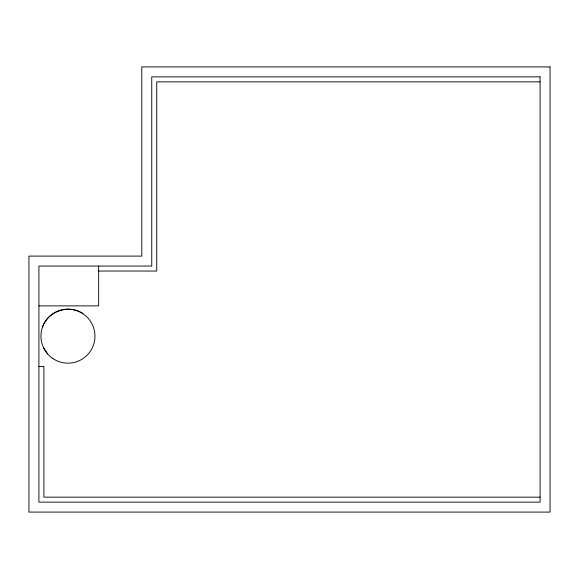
<?xml version="1.0" encoding="UTF-8"?>
<svg xmlns="http://www.w3.org/2000/svg" width="579" height="579" viewBox="0 0 579 579"><rect width="100%" height="100%" fill="white"/><g stroke="black" fill="none" stroke-linecap="round" stroke-linejoin="round"><path stroke-width="0.87" d="M42.376 327.461C47.579 311.155 68.915 303.924 82.963 313.695M540.091 81.849L156.735 81.849L156.735 271.037L98.654 271.037M38.909 305.886L98.654 305.886L98.654 266.058M38.909 366.456L43.888 366.456L43.888 497.151L540.091 497.151M43.722 348.088L47.637 353.95M550.05 66.911L141.797 66.911L141.797 256.099L28.95 256.099L28.95 512.089L550.05 512.089L550.05 66.911M540.091 76.869L151.756 76.869L151.756 266.058L38.909 266.058L38.909 502.131L540.091 502.131L540.091 76.869M52.935 358.604A27.01 27.01 0 0 0 94.898 337.926A27.01 27.01 0 0 0 56.011 311.922A27.01 27.01 0 0 0 52.935 358.604"/></g></svg>
